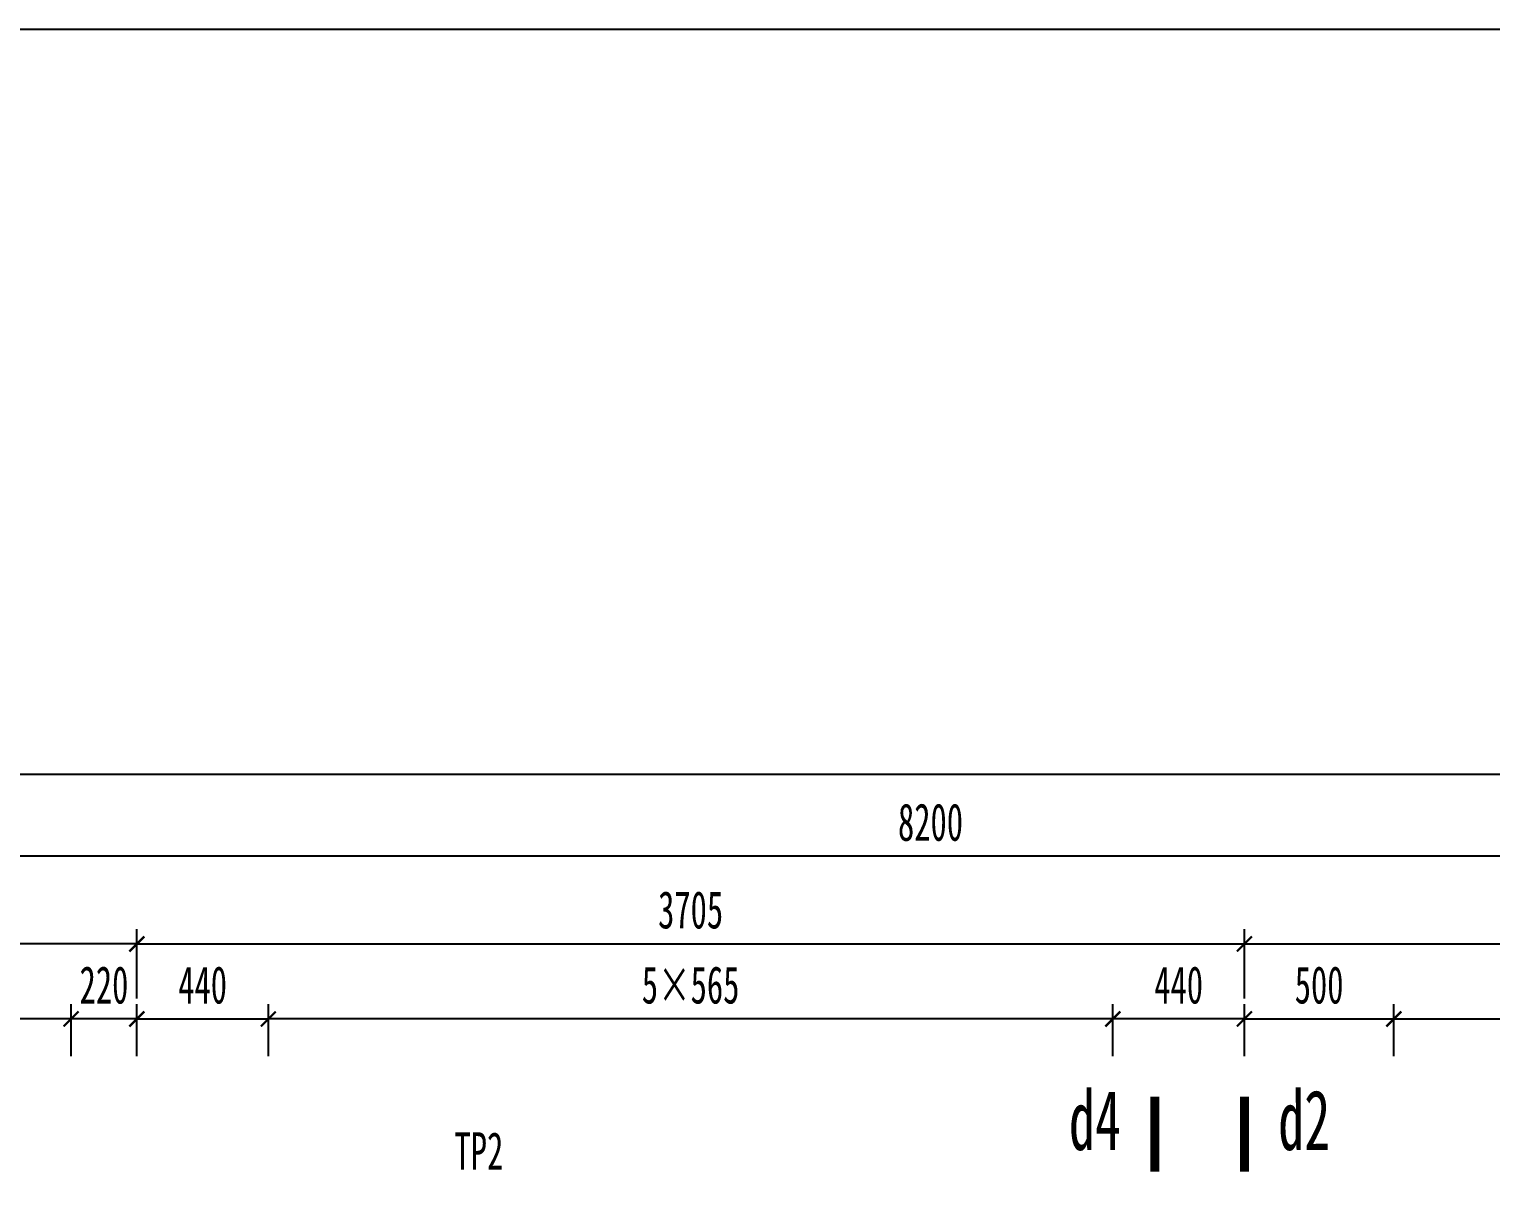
# Model space of a CAD drawing. Extents: x -149716 to 104715, y -26828 to 33500.
# Drawn here: x -8328 to -3439, y 10147 to 13989 of the extents above; entities that cross this region are included whole.
import ezdxf
from ezdxf.enums import TextEntityAlignment as Align

# ---------------------------------------------------------------- set-up
doc = ezdxf.new("R2010")
doc.units = 0
doc.header["$LTSCALE"] = 1000
doc.layers.get('0').update_dxf_attribs({"linetype": 'CONTINUOUS'})
doc.layers.get('Defpoints').update_dxf_attribs({"color": 250, "linetype": 'CONTINUOUS'})
doc.layers.add('04', color=4, linetype='CONTINUOUS')
doc.layers.add('07', color=7, linetype='CONTINUOUS')
doc.styles.add('仿宋', font='simfang.ttf', dxfattribs={"width": 0.64})
doc.dimstyles.new('1：50', dxfattribs={"dimscale": 50, "dimtxt": 2.5, "dimasz": 1, "dimexe": 1, "dimexo": 0, "dimgap": 1, "dimtad": 1, "dimdec": 1, "dimdsep": 46, "dimtxsty": '仿宋', "dimblk": 'ARCHTICK', "dimcen": 0, "dimclrd": 256, "dimclre": 256, "dimclrt": 256, "dimazin": 2, "dimtfac": 1, "dimtdec": 1, "dimtix": 1, "dimtmove": 2, "dimatfit": 3, "dimfxl": 1, "dimtvp": 0.8, "dimtolj": 1, "dimtzin": 0, "dimlwd": -1, "dimlwe": -1, "dimarcsym": 0})

# ---------------------------------------------------------------- blocks, each defined once
blk = doc.blocks.new('_ArchTick')
at = {"color": 0, "linetype": 'ByBlock', "const_width": 0.15}
blk.add_lwpolyline([(-0.5, -0.5), (0.5, 0.5)], dxfattribs=at)
blk = doc.blocks.new('*D12')
at = {"layer": '04', "transparency": 16777216}
for p, q in [((51622.6, 137576.6), (51622.6, 137809.5)), ((55327.6, 137576.6), (55327.6, 137809.5)), ((51622.6, 137759.5), (55327.6, 137759.5))]:
    blk.add_line(p, q, dxfattribs=at)
at = {"layer": 'Defpoints', "color": 0, "transparency": 16777216}
for p in [(55327.6, 137759.5), (51622.6, 137576.6), (55327.6, 137576.6)]:
    blk.add_point(p, dxfattribs=at)
at = {"layer": '04', "transparency": 16777216, "xscale": 50, "yscale": 50, "zscale": 50, "rotation": 180}
blk.add_blockref('_ArchTick', (51622.6, 137759.5), dxfattribs=at)
at = {"layer": '04', "transparency": 16777216, "xscale": 50, "yscale": 50, "zscale": 50}
blk.add_blockref('_ArchTick', (55327.6, 137759.5), dxfattribs=at)
at = {"layer": '04', "transparency": 16777216, "insert": (53475.1, 137872.8), "char_height": 125, "attachment_point": 5, "style": '仿宋'}
blk.add_mtext('\\A1;3705', dxfattribs=at)
blk = doc.blocks.new('*D13')
at = {"layer": '04', "transparency": 16777216}
for p, q in [((50177.6, 138194.4), (50177.6, 138377.4)), ((64477.6, 138194.4), (64477.6, 138377.4)), ((50177.6, 138327.4), (64477.6, 138327.4))]:
    blk.add_line(p, q, dxfattribs=at)
at = {"layer": 'Defpoints', "color": 0, "transparency": 16777216}
for p in [(64477.6, 138327.4), (50177.6, 138194.4), (64477.6, 138194.4)]:
    blk.add_point(p, dxfattribs=at)
at = {"layer": '04', "transparency": 16777216, "xscale": 50, "yscale": 50, "zscale": 50, "rotation": 180}
blk.add_blockref('_ArchTick', (50177.6, 138327.4), dxfattribs=at)
at = {"layer": '04', "transparency": 16777216, "xscale": 50, "yscale": 50, "zscale": 50}
blk.add_blockref('_ArchTick', (64477.6, 138327.4), dxfattribs=at)
at = {"layer": '04', "transparency": 16777216, "insert": (57327.6, 138440.6), "char_height": 125, "attachment_point": 5, "style": '仿宋'}
blk.add_mtext('\\A1;14300', dxfattribs=at)
blk = doc.blocks.new('*D14')
at = {"layer": '04', "transparency": 16777216}
for p, q in [((50177.6, 137881.2), (50177.6, 138102.9)), ((58377.6, 137881.2), (58377.6, 138102.9)), ((58377.6, 138052.9), (50177.6, 138052.9))]:
    blk.add_line(p, q, dxfattribs=at)
at = {"layer": 'Defpoints', "color": 0, "transparency": 16777216}
for p in [(50177.6, 138052.9), (50177.6, 137881.2), (58377.6, 137881.2)]:
    blk.add_point(p, dxfattribs=at)
at = {"layer": '04', "transparency": 16777216, "xscale": 50, "yscale": 50, "zscale": 50, "rotation": 180}
blk.add_blockref('_ArchTick', (50177.6, 138052.9), dxfattribs=at)
at = {"layer": '04', "transparency": 16777216, "xscale": 50, "yscale": 50, "zscale": 50}
blk.add_blockref('_ArchTick', (58377.6, 138052.9), dxfattribs=at)
at = {"layer": '04', "transparency": 16777216, "insert": (54277.6, 138166.1), "char_height": 125, "attachment_point": 5, "style": '仿宋'}
blk.add_mtext('\\A1;8200', dxfattribs=at)
blk = doc.blocks.new('*D15')
at = {"layer": '04', "transparency": 16777216}
for p, q in [((54887.6, 137383.7), (54887.6, 137558.5)), ((55327.6, 137383.7), (55327.6, 137558.5)), ((55327.6, 137508.5), (54887.6, 137508.5))]:
    blk.add_line(p, q, dxfattribs=at)
at = {"layer": 'Defpoints', "color": 0, "transparency": 16777216}
for p in [(54887.6, 137508.5), (54887.6, 137383.7), (55327.6, 137383.7)]:
    blk.add_point(p, dxfattribs=at)
at = {"layer": '04', "transparency": 16777216, "xscale": 50, "yscale": 50, "zscale": 50, "rotation": 180}
blk.add_blockref('_ArchTick', (54887.6, 137508.5), dxfattribs=at)
at = {"layer": '04', "transparency": 16777216, "xscale": 50, "yscale": 50, "zscale": 50}
blk.add_blockref('_ArchTick', (55327.6, 137508.5), dxfattribs=at)
at = {"layer": '04', "transparency": 16777216, "insert": (55107.6, 137621.7), "char_height": 125, "attachment_point": 5, "style": '仿宋'}
blk.add_mtext('\\A1;440', dxfattribs=at)
blk = doc.blocks.new('*D16')
at = {"layer": '04', "transparency": 16777216}
for p, q in [((52062.6, 137383.7), (52062.6, 137558.5)), ((54887.6, 137383.7), (54887.6, 137558.5)), ((54887.6, 137508.5), (52062.6, 137508.5))]:
    blk.add_line(p, q, dxfattribs=at)
at = {"layer": 'Defpoints', "color": 0, "transparency": 16777216}
for p in [(52062.6, 137508.5), (52062.6, 137383.7), (54887.6, 137383.7)]:
    blk.add_point(p, dxfattribs=at)
at = {"layer": '04', "transparency": 16777216, "xscale": 50, "yscale": 50, "zscale": 50, "rotation": 180}
blk.add_blockref('_ArchTick', (52062.6, 137508.5), dxfattribs=at)
at = {"layer": '04', "transparency": 16777216, "xscale": 50, "yscale": 50, "zscale": 50}
blk.add_blockref('_ArchTick', (54887.6, 137508.5), dxfattribs=at)
at = {"layer": '04', "transparency": 16777216, "insert": (53475.1, 137621.7), "char_height": 125, "attachment_point": 5, "style": '仿宋'}
blk.add_mtext('\\A1;5×565', dxfattribs=at)
blk = doc.blocks.new('*D20')
at = {"layer": '04', "transparency": 16777216}
for p, q in [((51622.6, 137383.7), (51622.6, 137558.5)), ((52062.6, 137383.7), (52062.6, 137558.5)), ((51622.6, 137508.5), (52062.6, 137508.5))]:
    blk.add_line(p, q, dxfattribs=at)
at = {"layer": 'Defpoints', "color": 0, "transparency": 16777216}
for p in [(52062.6, 137508.5), (51622.6, 137383.7), (52062.6, 137383.7)]:
    blk.add_point(p, dxfattribs=at)
at = {"layer": '04', "transparency": 16777216, "xscale": 50, "yscale": 50, "zscale": 50, "rotation": 180}
blk.add_blockref('_ArchTick', (51622.6, 137508.5), dxfattribs=at)
at = {"layer": '04', "transparency": 16777216, "xscale": 50, "yscale": 50, "zscale": 50}
blk.add_blockref('_ArchTick', (52062.6, 137508.5), dxfattribs=at)
at = {"layer": '04', "transparency": 16777216, "insert": (51842.6, 137621.7), "char_height": 125, "attachment_point": 5, "style": '仿宋'}
blk.add_mtext('\\A1;440', dxfattribs=at)
blk = doc.blocks.new('*D22')
at = {"layer": '04', "transparency": 16777216}
for p, q in [((51402.6, 137383.7), (51402.6, 137558.5)), ((51622.6, 137383.7), (51622.6, 137558.5)), ((51402.6, 137508.5), (51352.6, 137508.5)), ((51622.6, 137508.5), (51402.6, 137508.5)), ((51622.6, 137508.5), (51672.6, 137508.5))]:
    blk.add_line(p, q, dxfattribs=at)
at = {"layer": 'Defpoints', "color": 0, "transparency": 16777216}
for p in [(51402.6, 137508.5), (51402.6, 137383.7), (51622.6, 137383.7)]:
    blk.add_point(p, dxfattribs=at)
at = {"layer": '04', "transparency": 16777216, "xscale": 50, "yscale": 50, "zscale": 50}
blk.add_blockref('_ArchTick', (51402.6, 137508.5), dxfattribs=at)
at = {"layer": '04', "transparency": 16777216, "xscale": 50, "yscale": 50, "zscale": 50, "rotation": 180}
blk.add_blockref('_ArchTick', (51622.6, 137508.5), dxfattribs=at)
at = {"layer": '04', "transparency": 16777216, "insert": (51512.6, 137621.7), "char_height": 125, "attachment_point": 5, "style": '仿宋'}
blk.add_mtext('\\A1;220', dxfattribs=at)
blk = doc.blocks.new('*D23')
at = {"layer": '04', "transparency": 16777216}
for p, q in [((50402.6, 137383.7), (50402.6, 137558.5)), ((51402.6, 137383.7), (51402.6, 137558.5)), ((51402.6, 137508.5), (50402.6, 137508.5))]:
    blk.add_line(p, q, dxfattribs=at)
at = {"layer": 'Defpoints', "color": 0, "transparency": 16777216}
for p in [(50402.6, 137508.5), (50402.6, 137383.7), (51402.6, 137383.7)]:
    blk.add_point(p, dxfattribs=at)
at = {"layer": '04', "transparency": 16777216, "xscale": 50, "yscale": 50, "zscale": 50, "rotation": 180}
blk.add_blockref('_ArchTick', (50402.6, 137508.5), dxfattribs=at)
at = {"layer": '04', "transparency": 16777216, "xscale": 50, "yscale": 50, "zscale": 50}
blk.add_blockref('_ArchTick', (51402.6, 137508.5), dxfattribs=at)
at = {"layer": '04', "transparency": 16777216, "insert": (50902.6, 137621.7), "char_height": 125, "attachment_point": 5, "style": '仿宋'}
blk.add_mtext('\\A1;4×250', dxfattribs=at)
blk = doc.blocks.new('*D25')
at = {"layer": '04', "transparency": 16777216}
for p, q in [((50177.6, 137576.6), (50177.6, 137809.5)), ((51622.6, 137576.6), (51622.6, 137809.5)), ((51622.6, 137759.5), (50177.6, 137759.5))]:
    blk.add_line(p, q, dxfattribs=at)
at = {"layer": 'Defpoints', "color": 0, "transparency": 16777216}
for p in [(50177.6, 137759.5), (50177.6, 137576.6), (51622.6, 137576.6)]:
    blk.add_point(p, dxfattribs=at)
at = {"layer": '04', "transparency": 16777216, "xscale": 50, "yscale": 50, "zscale": 50, "rotation": 180}
blk.add_blockref('_ArchTick', (50177.6, 137759.5), dxfattribs=at)
at = {"layer": '04', "transparency": 16777216, "xscale": 50, "yscale": 50, "zscale": 50}
blk.add_blockref('_ArchTick', (51622.6, 137759.5), dxfattribs=at)
at = {"layer": '04', "transparency": 16777216, "insert": (50900.1, 137872.8), "char_height": 125, "attachment_point": 5, "style": '仿宋'}
blk.add_mtext('\\A1;1445', dxfattribs=at)
blk = doc.blocks.new('*D38')
at = {"layer": '04', "transparency": 16777216}
for p, q in [((55327.6, 137383.7), (55327.6, 137558.5)), ((55827.6, 137383.7), (55827.6, 137558.5)), ((55327.6, 137508.5), (55827.6, 137508.5))]:
    blk.add_line(p, q, dxfattribs=at)
at = {"layer": 'Defpoints', "color": 0, "transparency": 16777216}
for p in [(55827.6, 137508.5), (55327.6, 137383.7), (55827.6, 137383.7)]:
    blk.add_point(p, dxfattribs=at)
at = {"layer": '04', "transparency": 16777216, "xscale": 50, "yscale": 50, "zscale": 50, "rotation": 180}
blk.add_blockref('_ArchTick', (55327.6, 137508.5), dxfattribs=at)
at = {"layer": '04', "transparency": 16777216, "xscale": 50, "yscale": 50, "zscale": 50}
blk.add_blockref('_ArchTick', (55827.6, 137508.5), dxfattribs=at)
at = {"layer": '04', "transparency": 16777216, "insert": (55577.6, 137621.7), "char_height": 125, "attachment_point": 5, "style": '仿宋'}
blk.add_mtext('\\A1;500', dxfattribs=at)
blk = doc.blocks.new('*D39')
at = {"layer": '04', "transparency": 16777216}
for p, q in [((55827.6, 137383.7), (55827.6, 137558.5)), ((58827.6, 137383.7), (58827.6, 137558.5)), ((55827.6, 137508.5), (58827.6, 137508.5))]:
    blk.add_line(p, q, dxfattribs=at)
at = {"layer": 'Defpoints', "color": 0, "transparency": 16777216}
for p in [(58827.6, 137508.5), (55827.6, 137383.7), (58827.6, 137383.7)]:
    blk.add_point(p, dxfattribs=at)
at = {"layer": '04', "transparency": 16777216, "xscale": 50, "yscale": 50, "zscale": 50, "rotation": 180}
blk.add_blockref('_ArchTick', (55827.6, 137508.5), dxfattribs=at)
at = {"layer": '04', "transparency": 16777216, "xscale": 50, "yscale": 50, "zscale": 50}
blk.add_blockref('_ArchTick', (58827.6, 137508.5), dxfattribs=at)
at = {"layer": '04', "transparency": 16777216, "insert": (57327.6, 137621.7), "char_height": 125, "attachment_point": 5, "style": '仿宋'}
blk.add_mtext('\\A1;5×600', dxfattribs=at)
blk = doc.blocks.new('*D40')
at = {"layer": '04', "transparency": 16777216}
for p, q in [((55327.6, 137576.6), (55327.6, 137809.5)), ((59327.6, 137576.6), (59327.6, 137809.5)), ((55327.6, 137759.5), (59327.6, 137759.5))]:
    blk.add_line(p, q, dxfattribs=at)
at = {"layer": 'Defpoints', "color": 0, "transparency": 16777216}
for p in [(59327.6, 137759.5), (55327.6, 137576.6), (59327.6, 137576.6)]:
    blk.add_point(p, dxfattribs=at)
at = {"layer": '04', "transparency": 16777216, "xscale": 50, "yscale": 50, "zscale": 50, "rotation": 180}
blk.add_blockref('_ArchTick', (55327.6, 137759.5), dxfattribs=at)
at = {"layer": '04', "transparency": 16777216, "xscale": 50, "yscale": 50, "zscale": 50}
blk.add_blockref('_ArchTick', (59327.6, 137759.5), dxfattribs=at)
at = {"layer": '04', "transparency": 16777216, "insert": (57327.6, 137872.8), "char_height": 125, "attachment_point": 5, "style": '仿宋'}
blk.add_mtext('\\A1;4000', dxfattribs=at)
blk = doc.blocks.new('A$C2AD75E5C')
at = {"layer": '07', "const_width": 30}
for points in [[(6145.11, 7044.15), (6145.11, 7294.15)], [(6445.11, 7044.15), (6445.11, 7294.15)]]:
    blk.add_lwpolyline(points, dxfattribs=at)
at = {"layer": '07', "style": '仿宋', "width": 0.64}
for s, height, p in [('d4', 200, (5945.11, 7219.15)), ('d2', 200, (6645.11, 7219.15)), ('TP2', 125, (3884.33, 7113.39))]:
    blk.add_text(s, height=height, dxfattribs=at).set_placement(p, align=Align.MIDDLE)
at = {"layer": '04'}
for p1, p2, distance, picture, middle in [((1295.11, 8240.42), (15595.11, 8240.42), 132.94, '*D13', (8445.11, 8486.58)), ((9495.11, 7927.2), (1295.11, 7927.2), -171.69, '*D14', (5395.11, 8212.11)), ((2740.11, 7622.63), (1295.11, 7622.63), -182.9, '*D25', (2017.61, 7918.74)), ((2740.11, 7622.63), (6445.11, 7622.63), 182.9, '*D12', (4592.61, 7918.74)), ((6445.11, 7622.63), (10445.11, 7622.63), 182.9, '*D40', (8445.11, 7918.74)), ((2740.11, 7429.66), (2520.11, 7429.66), -124.85, '*D22', (2630.11, 7667.72)), ((2740.11, 7429.66), (3180.11, 7429.66), 124.85, '*D20', (2960.11, 7667.72)), ((6445.11, 7429.66), (6005.11, 7429.66), -124.85, '*D15', (6225.11, 7667.72)), ((6445.11, 7429.66), (6945.11, 7429.66), 124.85, '*D38', (6695.11, 7667.72))]:
    dim = blk.add_aligned_dim(p1=p1, p2=p2, distance=distance, dimstyle='1：50', dxfattribs=at)
    dim.commit()
    dim.dimension.update_dxf_attribs({"geometry": picture, "text_midpoint": middle, "insert": (-48882.52, -129954.01)})
for p1, p2, distance, text, picture, middle in [((2520.11, 7429.66), (1520.11, 7429.66), -124.85, '4×250', '*D23', (2020.11, 7667.72)), ((6005.11, 7429.66), (3180.11, 7429.66), -124.85, '5×565', '*D16', (4592.61, 7667.72)), ((6945.11, 7429.66), (9945.11, 7429.66), 124.85, '5×600', '*D39', (8445.11, 7667.72))]:
    dim = blk.add_aligned_dim(p1=p1, p2=p2, distance=distance, text=text, dimstyle='1：50', dxfattribs=at)
    dim.commit()
    dim.dimension.update_dxf_attribs({"geometry": picture, "text_midpoint": middle, "insert": (-48882.52, -129954.01)})

msp = doc.modelspace()

# ---------------------------------------------------------------- linework, layer by layer
msp.add_lwpolyline([(-17041.4364, 13989.0429), (18888.34633, 13989.0429), (18888.34633, -12835.79969), (-17041.4364, -12835.79969)], close=True)

# ---------------------------------------------------------------- block references
msp.add_blockref('A$C2AD75E5C', (-10707.8401, 3123.95279))

doc.saveas('drawing.dxf')
